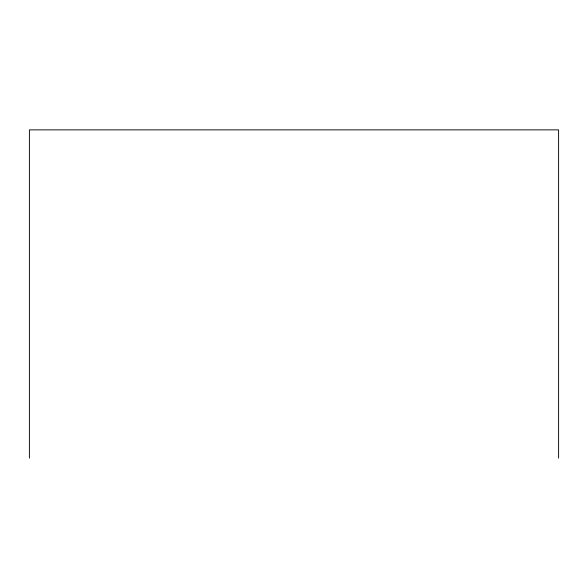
<?xml version="1.0" encoding="UTF-8"?>
<svg xmlns="http://www.w3.org/2000/svg" width="588" height="588" viewBox="0 0 588 588"><rect width="100%" height="100%" fill="white"/><g stroke="black" fill="none" stroke-linecap="round" stroke-linejoin="round"><path stroke-width="0.88" d="M558.6 458.133L558.6 129.867L29.4 129.867L29.4 458.133"/></g></svg>
